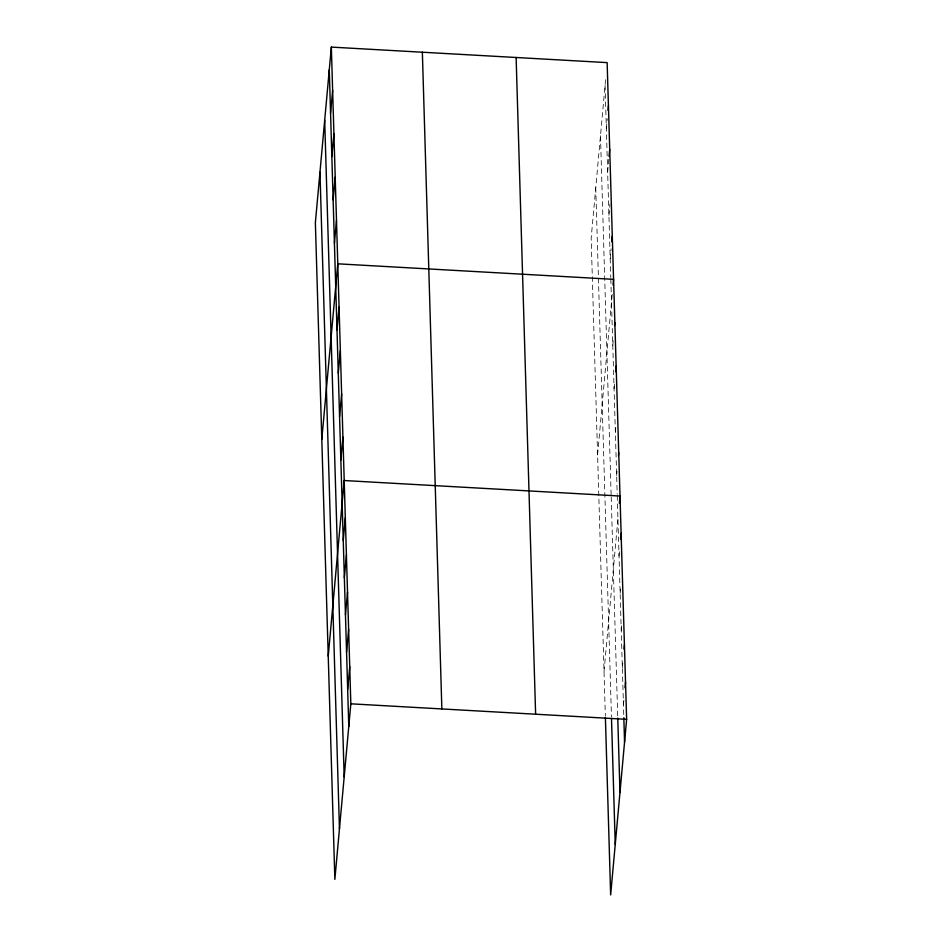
<?xml version="1.0" encoding="UTF-8"?>
<svg xmlns="http://www.w3.org/2000/svg" width="942" height="942" viewBox="0 0 942 942"><rect width="100%" height="100%" fill="white"/><g stroke="black" fill="none" stroke-linecap="round" stroke-linejoin="round"><path stroke-width="0.71" stroke-dasharray="4.71 3.53" d="M605.588 79.681L591.164 238.185L605.341 715.991M606.354 128.713L607.26 118.763M607.637 172.056L608.803 159.257M608.932 215.4L609.957 204.025M610.216 258.744L611.122 248.782M597.593 454.904L612.276 293.551M612.783 345.42L613.43 338.319M614.078 388.763L614.596 383.076M615.361 432.107L615.88 426.42M616.645 475.451L617.034 471.188M604.022 671.622L618.188 515.957M619.035 556.015L619.424 551.741M620.142 593.225L620.531 588.962M621.249 630.433L621.767 624.746M622.356 667.654L622.874 661.967M623.463 704.863L624.11 697.763M605.07 85.369L610.769 277.525M610.816 278.962L613.477 368.546M613.513 369.982L617.21 494.232M617.245 495.68L623.839 717.745M600.478 135.801L611.158 495.539M611.205 496.987L617.716 716.65M595.744 187.752L611.464 717.086"/><path stroke-width="1.41" d="M331.348 47.1L315.37 222.665L334.857 879.381L350.836 703.815L331.348 47.1L607.143 62.619L626.63 719.335L610.652 894.9L605.388 717.415M330.56 113.193L332.632 90.444M331.843 156.537L333.915 133.788M333.138 199.881L335.211 177.131M334.422 243.224L336.494 220.475M321.799 439.384L337.778 263.819L613.572 279.338L613.054 285.026M337 329.9L339.061 307.163M338.284 373.244L340.356 350.506M339.567 416.588L341.64 393.838M340.851 459.932L342.923 437.182M328.24 656.103L344.207 480.526L620.001 496.045L619.353 503.158M343.241 540.496L345.314 517.747M344.348 577.705L346.421 554.956M345.455 614.914L347.527 592.177M346.562 652.135L348.634 629.386M347.669 689.344L349.741 666.595M608.037 110.226L608.426 105.963M609.062 156.419L609.709 149.307M611.77 241.682L612.288 235.995M614.596 325.52L614.855 322.682M615.632 371.713L616.139 366.026M618.458 455.551L618.717 452.702M620.59 538.954L621.108 533.266M624.04 649.168L624.428 644.905M625.005 687.801L625.523 682.114M350.836 703.815L626.63 719.335M623.839 717.745L624.558 742.084M617.764 718.087L619.977 792.505M611.499 718.511L615.244 844.468M516.122 57.497L535.621 714.213M422.357 52.222L441.857 708.937M329.276 69.849L348.775 726.565M324.684 120.282L344.183 776.985M319.962 172.233L339.45 828.948"/></g></svg>
